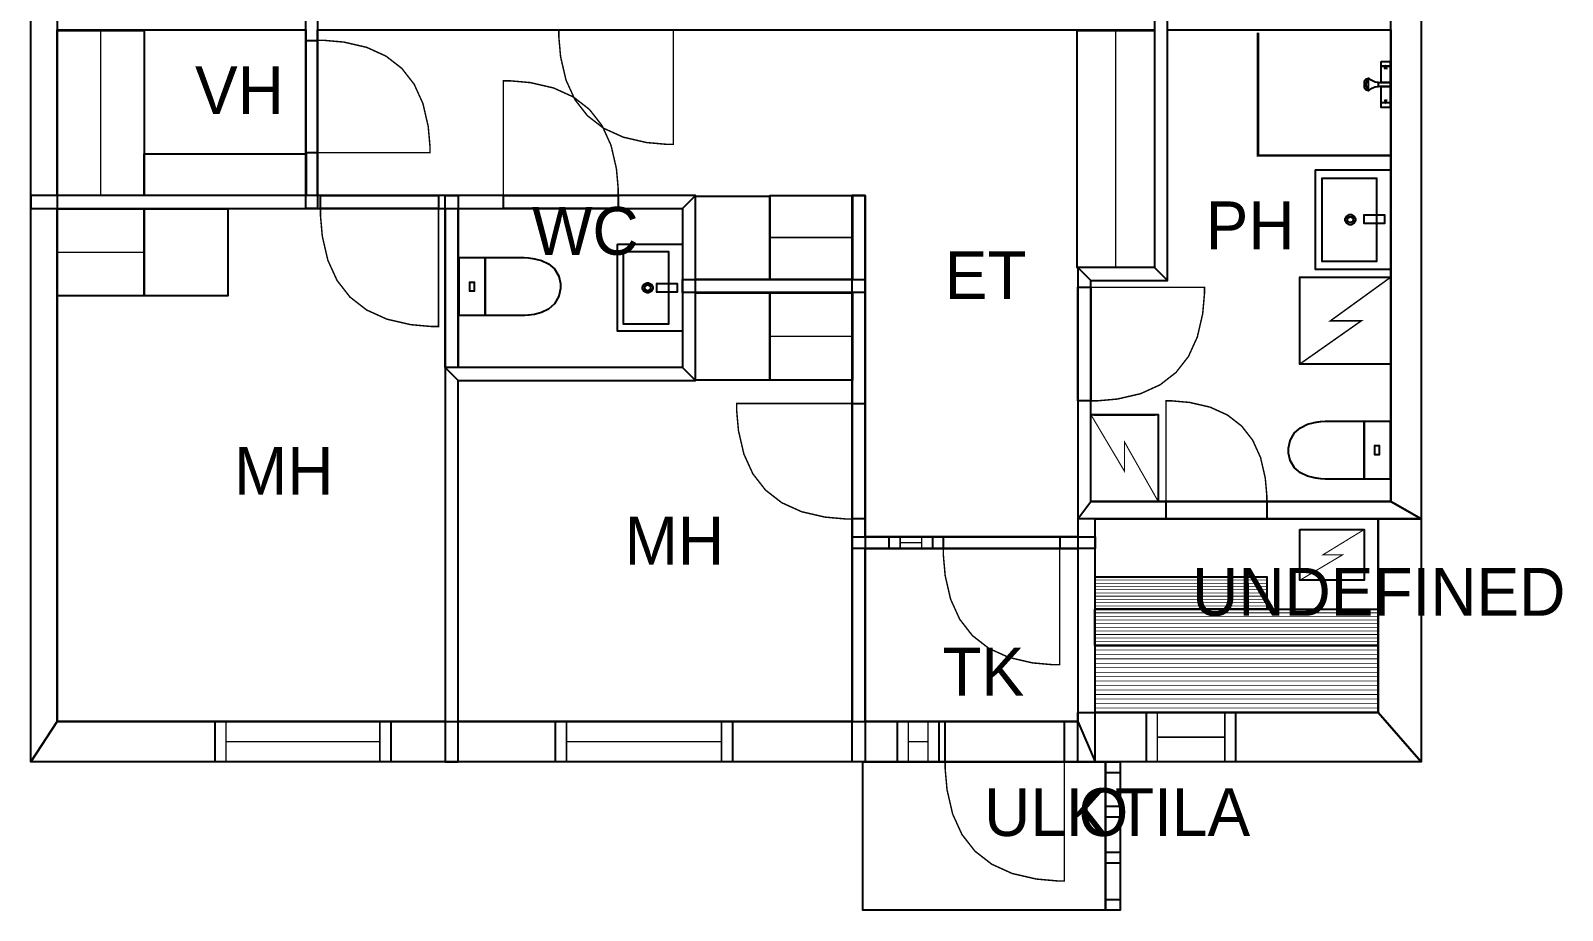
# Model space of a CAD drawing. Extents: x 0.7 to 11.7, y 0 to 11.6.
# Drawn here: x 0.72 to 11.72, y 0.01 to 6.33 of the extents above; entities that cross this region are included whole.
import ezdxf

# ---------------------------------------------------------------- set-up
doc = ezdxf.new("R2010")
doc.units = 0
doc.layers.get('0').update_dxf_attribs({"linetype": 'CONTINUOUS'})

msp = doc.modelspace()

# ---------------------------------------------------------------- linework, layer by layer
at = {"color": 0}
for points, const_width in [([(0.910644, 11.3524), (0.910644, 1.36871), (0.723144, 1.07704), (0.723144, 11.6336), (0.910644, 11.3524)], 0.002083), ([(10.49, 2.94819), (10.49, 11.3524), (10.7088, 11.6336), (10.7088, 2.82319), (10.49, 2.94819)], 0.002083), ([(2.69824, 6.41081), (2.78157, 6.41081), (2.78157, 5.05339), (2.69824, 5.05339), (2.69824, 6.41081)], 0.002083), ([(8.79281, 6.41081), (8.79281, 4.62967), (8.88656, 4.53592), (8.88656, 6.41081), (8.79281, 6.41081)], 0.002083), ([(0.911729, 6.33285), (0.911729, 5.14714), (1.53674, 5.14714), (1.53674, 6.33285), (0.911729, 6.33285)], 0.010417), ([(4.51449, 6.33789), (4.51449, 6.28971), (4.52729, 6.14513), (4.56586, 5.97808), (4.6301, 5.83669), (4.72006, 5.72103), (4.83572, 5.63108), (4.97711, 5.56685), (5.14415, 5.52826), (5.28874, 5.5154), (5.33697, 5.5154), (5.33697, 6.33789), (4.51449, 6.33789)], 0.010417), ([(8.23699, 6.33251), (8.23699, 4.62961), (8.79167, 4.62961), (8.79167, 6.33251), (8.23699, 6.33251)], 0.010417), ([(2.69824, 6.26269), (2.78157, 6.26269), (2.78157, 5.45518), (2.69824, 5.45518), (2.69824, 6.26269)], 0.010417), ([(2.69824, 6.26269), (2.78157, 6.26269), (2.78157, 5.45518), (2.69824, 5.45518), (2.69824, 6.26269)], 0.010417), ([(2.78157, 6.26269), (2.82889, 6.26269), (2.97081, 6.25011), (3.13488, 6.21224), (3.27371, 6.14914), (3.38726, 6.06082), (3.47558, 5.94726), (3.53868, 5.80843), (3.57656, 5.64437), (3.58919, 5.50244), (3.58919, 5.45508), (2.78157, 5.45508), (2.78157, 6.26269)], 0.010417), ([(10.4212, 6.10949), (10.4212, 6.07617), (10.4848, 6.07617), (10.4848, 6.10949), (10.4212, 6.10949)], 0.010417), ([(10.4212, 6.07617), (10.4212, 5.95947), (10.4848, 5.95947), (10.4848, 6.07617), (10.4212, 6.07617)], 0.010417), ([(10.4525, 6.07617), (10.4537, 6.07297), (10.4576, 6.06332), (10.4588, 6.06054), (10.4588, 6.06054), (10.4573, 6.06054), (10.453, 6.06054), (10.4487, 6.06054), (10.4473, 6.06054), (10.4473, 6.06054), (10.4479, 6.06293), (10.4513, 6.07292), (10.4525, 6.07617)], 0.010417), ([(4.94114, 5.14714), (4.94114, 5.19547), (4.92822, 5.34044), (4.88954, 5.50797), (4.82514, 5.64974), (4.73492, 5.76568), (4.61897, 5.8559), (4.47721, 5.92031), (4.30974, 5.95899), (4.16476, 5.97185), (4.11649, 5.97185), (4.11649, 5.14714), (4.94114, 5.14714)], 0.010417), ([(10.4848, 5.95947), (10.4848, 5.93137), (10.4015, 5.93137), (10.4015, 5.93842), (10.4015, 5.95421), (10.4015, 5.95947), (10.4223, 5.95947), (10.4692, 5.95947), (10.4848, 5.95947)], 0.010417), ([(10.4212, 5.93137), (10.4212, 5.81472), (10.4848, 5.81472), (10.4848, 5.93137), (10.4212, 5.93137)], 0.010417), ([(10.4525, 5.81575), (10.4537, 5.81901), (10.4576, 5.82867), (10.4588, 5.83138), (10.4588, 5.83138), (10.4573, 5.83138), (10.453, 5.83138), (10.4487, 5.83138), (10.4473, 5.83138), (10.4473, 5.83138), (10.4479, 5.82904), (10.4513, 5.81907), (10.4525, 5.81575)], 0.010417), ([(10.4212, 5.81575), (10.4212, 5.78033), (10.4848, 5.78033), (10.4848, 5.81575), (10.4212, 5.81575)], 0.010417), ([(1.53674, 5.44683), (2.69917, 5.44683), (2.69917, 5.14828), (1.53674, 5.14828), (1.53674, 5.44683)], 0.010417), ([(9.94949, 5.33231), (9.94949, 4.61469), (10.4889, 4.61469), (10.4889, 5.33231), (9.94949, 5.33231)], 0.010417), ([(9.99707, 5.27251), (9.99707, 4.67449), (10.3878, 4.67449), (10.3878, 5.27251), (9.99707, 5.27251)], 0.010417), ([(0.723144, 5.05339), (5.40218, 5.05339), (5.49593, 5.14714), (0.723144, 5.14714), (0.723144, 5.05339)], 0.002083), ([(2.80274, 5.14714), (3.65012, 5.14714), (3.65012, 5.05339), (2.80274, 5.05339), (2.80274, 5.14714)], 0.010417), ([(2.80274, 5.14714), (3.65012, 5.14714), (3.65012, 5.05339), (2.80274, 5.05339), (2.80274, 5.14714)], 0.010417), ([(3.69894, 5.14714), (3.79269, 5.14714), (3.79269, 3.91217), (3.69894, 3.91217), (3.69894, 5.14714)], 0.002083), ([(4.11649, 5.14714), (4.94114, 5.14714), (4.94114, 5.05339), (4.11649, 5.05339), (4.11649, 5.14714)], 0.010417), ([(4.11649, 5.14714), (4.94114, 5.14714), (4.94114, 5.05339), (4.11649, 5.05339), (4.11649, 5.14714)], 0.010417), ([(5.40218, 5.05339), (5.40218, 3.91217), (5.49593, 3.81842), (5.49593, 5.14714), (5.40218, 5.05339)], 0.002083), ([(5.49588, 5.14236), (6.02994, 5.14236), (6.02994, 4.54329), (5.49588, 4.54329), (5.49588, 5.14236)], 0.010417), ([(6.03, 5.14692), (6.62429, 5.14692), (6.62429, 4.54411), (6.03, 4.54411), (6.03, 5.14692)], 0.010417), ([(6.62093, 5.14714), (6.71468, 5.14714), (6.71468, 1.07704), (6.62093, 1.07704), (6.62093, 5.14714)], 0.002083), ([(0.91059, 5.05225), (1.5356, 5.05225), (1.5356, 4.42725), (0.91059, 4.42725), (0.91059, 5.05225)], 0.010417), ([(1.5356, 5.05225), (2.13726, 5.05225), (2.13726, 4.42725), (1.5356, 4.42725), (1.5356, 5.05225)], 0.010417), ([(2.80274, 5.05339), (2.80274, 5.00375), (2.81597, 4.85482), (2.85568, 4.68267), (2.92188, 4.53706), (3.01454, 4.41786), (3.13374, 4.32519), (3.27935, 4.259), (3.4515, 4.21929), (3.60042, 4.206), (3.65012, 4.206), (3.65012, 5.05339), (2.80274, 5.05339)], 0.010417), ([(10.1994, 4.93701), (10.1929, 4.93701), (10.1736, 4.94769), (10.1629, 4.96707), (10.1629, 4.97347), (10.1629, 4.97993), (10.1736, 4.99929), (10.1929, 5.00993), (10.1994, 5.00993), (10.2058, 5.00993), (10.2252, 4.99929), (10.2358, 4.97993), (10.2358, 4.97347), (10.2358, 4.96707), (10.2252, 4.94769), (10.2058, 4.93701), (10.1994, 4.93701)], 0.008333), ([(10.1994, 4.95264), (10.1957, 4.95264), (10.1846, 4.95876), (10.1785, 4.96983), (10.1785, 4.97347), (10.1785, 4.97715), (10.1846, 4.98822), (10.1957, 4.99431), (10.1994, 4.99431), (10.203, 4.99431), (10.2141, 4.98822), (10.2202, 4.97715), (10.2202, 4.97347), (10.2202, 4.96983), (10.2141, 4.95876), (10.203, 4.95264), (10.1994, 4.95264)], 0.008333), ([(10.298, 5.00939), (10.298, 4.94689), (10.4438, 4.94689), (10.4438, 5.00939), (10.298, 5.00939)], 0.010417), ([(4.93701, 4.79676), (4.93701, 4.17176), (5.40213, 4.17176), (5.40213, 4.79676), (4.93701, 4.79676)], 0.010417), ([(4.97808, 4.74468), (4.97808, 4.22385), (5.30111, 4.22385), (5.30111, 4.74468), (4.97808, 4.74468)], 0.010417), ([(3.79785, 4.7009), (3.79785, 4.28435), (3.98514, 4.28435), (3.98514, 4.7009), (3.79785, 4.7009)], 0.010417), ([(4.25347, 4.7009), (4.25347, 4.7009), (4.26519, 4.70101), (4.29617, 4.69938), (4.34, 4.69325), (4.39025, 4.67979), (4.44043, 4.65625), (4.48426, 4.61979), (4.51525, 4.56765), (4.52701, 4.5146), (4.52701, 4.4969), (4.52701, 4.47863), (4.51525, 4.42378), (4.48426, 4.36968), (4.44043, 4.33187), (4.39025, 4.30746), (4.34, 4.29346), (4.29617, 4.28706), (4.26519, 4.28532), (4.25347, 4.28537), (4.25347, 4.28537), (3.98514, 4.28429), (3.98514, 4.7009), (4.25347, 4.7009)], 0.010417), ([(8.79281, 4.62967), (8.24126, 4.62967), (8.33501, 4.53592), (8.88656, 4.53592), (8.79281, 4.62967)], 0.002083), ([(8.24126, 4.62967), (8.24126, 2.82319), (8.33501, 2.94819), (8.33501, 4.53592), (8.24126, 4.62967)], 0.002083), ([(3.87571, 4.52572), (3.87571, 4.45953), (3.90728, 4.45953), (3.90728, 4.52572), (3.87571, 4.52572)], 0.010417), ([(5.1525, 4.44781), (5.14606, 4.44781), (5.12668, 4.4585), (5.11604, 4.47786), (5.11604, 4.48426), (5.11604, 4.49072), (5.12668, 4.5101), (5.14606, 4.52072), (5.1525, 4.52072), (5.1589, 4.52072), (5.17828, 4.5101), (5.18896, 4.49072), (5.18896, 4.48426), (5.18896, 4.47786), (5.17828, 4.4585), (5.1589, 4.44781), (5.1525, 4.44781)], 0.008333), ([(5.21756, 4.51551), (5.21756, 4.45301), (5.36339, 4.45301), (5.36339, 4.51551), (5.21756, 4.51551)], 0.010417), ([(5.40218, 4.54329), (6.71468, 4.54329), (6.71468, 4.44954), (5.40218, 4.44954), (5.40218, 4.54329)], 0.002083), ([(9.83643, 4.56049), (9.83643, 3.93549), (10.4888, 3.93549), (10.4888, 4.56049), (9.83643, 4.56049)], 0.010417), ([(5.1525, 4.46343), (5.14882, 4.46343), (5.13775, 4.46957), (5.13167, 4.48063), (5.13167, 4.48426), (5.13167, 4.48796), (5.13775, 4.49903), (5.14882, 4.5051), (5.1525, 4.5051), (5.15614, 4.5051), (5.16721, 4.49903), (5.17333, 4.48796), (5.17333, 4.48426), (5.17333, 4.48063), (5.16721, 4.46957), (5.15614, 4.46343), (5.1525, 4.46343)], 0.008333), ([(5.49588, 4.44874), (6.02994, 4.44874), (6.02994, 3.82101), (5.49588, 3.82101), (5.49588, 4.44874)], 0.010417), ([(6.02994, 4.44874), (6.62424, 4.44874), (6.62424, 3.8215), (6.02994, 3.8215), (6.02994, 4.44874)], 0.010417), ([(8.24126, 4.48839), (8.33501, 4.48839), (8.33501, 3.67204), (8.24126, 3.67204), (8.24126, 4.48839)], 0.010417), ([(8.24126, 4.48839), (8.33501, 4.48839), (8.33501, 3.67204), (8.24126, 3.67204), (8.24126, 4.48839)], 0.010417), ([(8.33501, 3.67204), (8.38282, 3.67204), (8.52632, 3.68485), (8.69211, 3.7231), (8.83247, 3.78689), (8.94726, 3.87614), (9.03651, 3.99094), (9.10032, 4.13129), (9.13857, 4.2971), (9.15136, 4.4406), (9.15136, 4.48839), (8.33501, 4.48839), (8.33501, 3.67204)], 0.010417), ([(5.40218, 3.91217), (3.69894, 3.91217), (3.79269, 3.81842), (5.49593, 3.81842), (5.40218, 3.91217)], 0.002083), ([(3.69894, 3.91217), (3.69894, 1.07704), (3.79269, 1.07704), (3.79269, 3.81842), (3.69894, 3.91217)], 0.002083), ([(6.62093, 2.82329), (6.57232, 2.82329), (6.42654, 2.83626), (6.25808, 2.87517), (6.11556, 2.93994), (5.99897, 3.03065), (5.90826, 3.14725), (5.84347, 3.28976), (5.80458, 3.45822), (5.79167, 3.604), (5.79167, 3.65256), (6.62093, 3.65256), (6.62093, 2.82329)], 0.010417), ([(6.62093, 3.65267), (6.71468, 3.65267), (6.71468, 2.82329), (6.62093, 2.82329), (6.62093, 3.65267)], 0.010417), ([(6.62093, 3.65267), (6.71468, 3.65267), (6.71468, 2.82329), (6.62093, 2.82329), (6.62093, 3.65267)], 0.010417), ([(9.59939, 2.94819), (9.59939, 2.99061), (9.58806, 3.11778), (9.55414, 3.26476), (9.49761, 3.38911), (9.41846, 3.49089), (9.31674, 3.56999), (9.19233, 3.62651), (9.04536, 3.66043), (8.91818, 3.67171), (8.87582, 3.67171), (8.87582, 2.94819), (9.59939, 2.94819)], 0.010417), ([(8.33501, 3.57389), (8.81933, 3.57389), (8.81933, 2.94889), (8.33501, 2.94889), (8.33501, 3.57389)], 0.008072), ([(10.0292, 3.10981), (10.0292, 3.10981), (10.0174, 3.10975), (9.98643, 3.11139), (9.9426, 3.11751), (9.89242, 3.13092), (9.84218, 3.15446), (9.79833, 3.19092), (9.76736, 3.24311), (9.75564, 3.29617), (9.75564, 3.31381), (9.75564, 3.33214), (9.76736, 3.38699), (9.79833, 3.44103), (9.84218, 3.47885), (9.89242, 3.50331), (9.9426, 3.51731), (9.98643, 3.52371), (10.0174, 3.52544), (10.0292, 3.52533), (10.0292, 3.52533), (10.2975, 3.52636), (10.2975, 3.10981), (10.0292, 3.10981)], 0.010417), ([(10.2975, 3.52636), (10.2975, 3.10981), (10.4848, 3.10981), (10.4848, 3.52636), (10.2975, 3.52636)], 0.010417), ([(10.3754, 3.35118), (10.3754, 3.28494), (10.4069, 3.28494), (10.4069, 3.35118), (10.3754, 3.35118)], 0.010417), ([(10.7088, 2.82319), (8.24126, 2.82319), (8.33501, 2.94819), (10.49, 2.94819), (10.7088, 2.82319)], 0.002083), ([(8.87571, 2.94819), (9.59939, 2.94819), (9.59939, 2.82319), (8.87571, 2.82319), (8.87571, 2.94819)], 0.010417), ([(8.87571, 2.94819), (9.59939, 2.94819), (9.59939, 2.82319), (8.87571, 2.82319), (8.87571, 2.94819)], 0.010417), ([(8.24126, 2.82319), (8.24126, 1.36871), (8.36686, 1.07704), (8.36686, 2.82319), (8.24126, 2.82319)], 0.002083), ([(9.83692, 2.7475), (10.2993, 2.7475), (10.2993, 2.38292), (9.83692, 2.38292), (9.83692, 2.7475)], 0.007706), ([(10.3999, 1.43224), (10.3999, 2.82319), (10.7088, 2.82319), (10.7088, 1.07704), (10.3999, 1.43224)], 0.002083), ([(6.62093, 2.69467), (8.36686, 2.69467), (8.36686, 2.61133), (6.62093, 2.61133), (6.62093, 2.69467)], 0.002083), ([(6.88758, 2.69467), (7.19857, 2.69467), (7.19857, 2.61133), (6.88758, 2.61133), (6.88758, 2.69467)], 0.010417), ([(6.88758, 2.69467), (7.19857, 2.69467), (7.19857, 2.61133), (6.88758, 2.61133), (6.88758, 2.69467)], 0.010417), ([(7.27626, 2.69467), (8.11208, 2.69467), (8.11208, 2.61133), (7.27626, 2.61133), (7.27626, 2.69467)], 0.010417), ([(7.27626, 2.69467), (8.11208, 2.69467), (8.11208, 2.61133), (7.27626, 2.61133), (7.27626, 2.69467)], 0.010417), ([(7.27626, 2.61133), (7.27626, 2.56239), (7.28928, 2.41547), (7.32844, 2.24571), (7.39378, 2.10206), (7.48519, 1.98454), (7.60271, 1.89318), (7.74631, 1.82785), (7.91607, 1.78868), (8.06299, 1.77561), (8.11199, 1.77561), (8.11199, 2.61133), (7.27626, 2.61133)], 0.010417), ([(8.36686, 2.40782), (9.59933, 2.40782), (9.59933, 2.17524), (8.36686, 2.17524), (8.36686, 2.40782)], 0.010417), ([(8.36442, 2.17464), (10.4, 2.17464), (10.4, 1.91482), (8.36442, 1.91482), (8.36442, 2.17464)], 0.010417), ([(8.36681, 1.91417), (10.3989, 1.91417), (10.3989, 1.43311), (8.36681, 1.43311), (8.36681, 1.91417)], 0.010417), ([(8.24126, 1.43224), (10.3999, 1.43224), (10.7088, 1.07704), (8.24126, 1.07704), (8.24126, 1.43224)], 0.002083), ([(8.73406, 1.43224), (9.37543, 1.43224), (9.37543, 1.07704), (8.73406, 1.07704), (8.73406, 1.43224)], 0.010417), ([(8.73406, 1.43224), (9.37543, 1.43224), (9.37543, 1.07704), (8.73406, 1.07704), (8.73406, 1.43224)], 0.010417), ([(0.910644, 1.36871), (8.24126, 1.36871), (8.36686, 1.07704), (0.723144, 1.07704), (0.910644, 1.36871)], 0.002083), ([(2.04551, 1.36871), (3.30761, 1.36871), (3.30761, 1.07704), (2.04551, 1.07704), (2.04551, 1.36871)], 0.010417), ([(2.04551, 1.36871), (3.30761, 1.36871), (3.30761, 1.07704), (2.04551, 1.07704), (2.04551, 1.36871)], 0.010417), ([(4.49126, 1.36871), (5.76124, 1.36871), (5.76124, 1.07704), (4.49126, 1.07704), (4.49126, 1.36871)], 0.010417), ([(4.49126, 1.36871), (5.76124, 1.36871), (5.76124, 1.07704), (4.49126, 1.07704), (4.49126, 1.36871)], 0.010417), ([(6.94586, 1.36871), (7.24388, 1.36871), (7.24388, 1.07704), (6.94586, 1.07704), (6.94586, 1.36871)], 0.010417), ([(6.94586, 1.36871), (7.24388, 1.36871), (7.24388, 1.07704), (6.94586, 1.07704), (6.94586, 1.36871)], 0.010417), ([(7.28928, 1.36871), (8.14447, 1.36871), (8.14447, 1.07704), (7.28928, 1.07704), (7.28928, 1.36871)], 0.010417), ([(7.28928, 1.36871), (8.14447, 1.36871), (8.14447, 1.07704), (7.28928, 1.07704), (7.28928, 1.36871)], 0.010417), ([(8.44157, 1.07704), (8.44168, 0.011122), (6.69678, 0.011122), (6.69678, 1.07818), (8.44157, 1.07704)], 0.002083), ([(7.28928, 1.07704), (7.28928, 1.02696), (7.30263, 0.876628), (7.34272, 0.702908), (7.4095, 0.555935), (7.50304, 0.435656), (7.62332, 0.342122), (7.77029, 0.275336), (7.94401, 0.235243), (8.09435, 0.221843), (8.14447, 0.221843), (8.14447, 1.07704), (7.28928, 1.07704)], 0.010417), ([(8.44157, 1.07704), (8.54574, 1.07704), (8.54574, 0.011122), (8.44157, 0.011122), (8.44157, 1.07704)], 0.002083)]:
    msp.add_lwpolyline(points, close=True, dxfattribs=dict(at, const_width=const_width))
for points in [[(0.910644, 11.3524), (0.910644, 1.36871), (0.723144, 1.07704), (0.723144, 11.6336), (0.910644, 11.3524)], [(10.49, 2.94819), (10.49, 11.3524), (10.7088, 11.6336), (10.7088, 2.82319), (10.49, 2.94819)], [(2.69824, 6.41081), (2.78157, 6.41081), (2.78157, 5.05339), (2.69824, 5.05339), (2.69824, 6.41081)], [(8.79281, 6.41081), (8.79281, 4.62967), (8.88656, 4.53592), (8.88656, 6.41081), (8.79281, 6.41081)], [(0.723144, 5.05339), (5.40218, 5.05339), (5.49593, 5.14714), (0.723144, 5.14714), (0.723144, 5.05339)], [(3.69894, 5.14714), (3.79269, 5.14714), (3.79269, 3.91217), (3.69894, 3.91217), (3.69894, 5.14714)], [(5.40218, 5.05339), (5.40218, 3.91217), (5.49593, 3.81842), (5.49593, 5.14714), (5.40218, 5.05339)], [(6.62093, 5.14714), (6.71468, 5.14714), (6.71468, 1.07704), (6.62093, 1.07704), (6.62093, 5.14714)], [(8.79281, 4.62967), (8.24126, 4.62967), (8.33501, 4.53592), (8.88656, 4.53592), (8.79281, 4.62967)], [(8.24126, 4.62967), (8.24126, 2.82319), (8.33501, 2.94819), (8.33501, 4.53592), (8.24126, 4.62967)], [(5.40218, 4.54329), (6.71468, 4.54329), (6.71468, 4.44954), (5.40218, 4.44954), (5.40218, 4.54329)], [(5.40218, 3.91217), (3.69894, 3.91217), (3.79269, 3.81842), (5.49593, 3.81842), (5.40218, 3.91217)], [(3.69894, 3.91217), (3.69894, 1.07704), (3.79269, 1.07704), (3.79269, 3.81842), (3.69894, 3.91217)], [(10.7088, 2.82319), (8.24126, 2.82319), (8.33501, 2.94819), (10.49, 2.94819), (10.7088, 2.82319)], [(8.24126, 2.82319), (8.24126, 1.36871), (8.36686, 1.07704), (8.36686, 2.82319), (8.24126, 2.82319)], [(10.3999, 1.43224), (10.3999, 2.82319), (10.7088, 2.82319), (10.7088, 1.07704), (10.3999, 1.43224)], [(6.62093, 2.69467), (8.36686, 2.69467), (8.36686, 2.61133), (6.62093, 2.61133), (6.62093, 2.69467)], [(8.24126, 1.43224), (10.3999, 1.43224), (10.7088, 1.07704), (8.24126, 1.07704), (8.24126, 1.43224)], [(0.910644, 1.36871), (8.24126, 1.36871), (8.36686, 1.07704), (0.723144, 1.07704), (0.910644, 1.36871)], [(8.44157, 1.07704), (8.54574, 1.07704), (8.54574, 0.99924), (8.44157, 0.99924), (8.44157, 1.07704)], [(8.44157, 0.758735), (8.54574, 0.758735), (8.54574, 0.680881), (8.44157, 0.680881), (8.44157, 0.758735)], [(8.44168, 0.427681), (8.54585, 0.427681), (8.54585, 0.349881), (8.44168, 0.349881), (8.44168, 0.427681)], [(8.44168, 0.088921), (8.54585, 0.088921), (8.54585, 0.011122), (8.44168, 0.011122), (8.44168, 0.088921)]]:
    msp.add_lwpolyline(points, close=True, dxfattribs=at)
at = {"color": 7, "const_width": 0.002083}
for points in [[(0.910644, 6.33789), (2.69824, 6.33789), (2.69824, 5.14714), (0.910644, 5.14714), (0.910644, 6.33789)], [(8.79281, 4.62967), (8.24126, 4.62967), (8.24126, 2.69467), (6.71468, 2.69467), (6.71468, 5.14714), (6.62093, 5.14714), (6.62093, 4.54329), (5.49593, 4.54329), (5.49593, 5.14714), (2.78157, 5.14714), (2.78157, 6.33789), (8.79281, 6.33789), (8.79281, 4.62967)], [(10.49, 2.94819), (8.33501, 2.94819), (8.33501, 4.53592), (8.88656, 4.53592), (8.88656, 6.33789), (10.49, 6.33789), (10.49, 2.94819)], [(0.910644, 5.05339), (3.69894, 5.05339), (3.69894, 1.36871), (0.910644, 1.36871), (0.910644, 5.05339)], [(3.79269, 5.05339), (5.40218, 5.05339), (5.40218, 3.91217), (3.79269, 3.91217), (3.79269, 5.05339)], [(6.62093, 1.36871), (3.79269, 1.36871), (3.79269, 3.81842), (5.49593, 3.81842), (5.49593, 4.44954), (6.62093, 4.44954), (6.62093, 1.36871)], [(8.36686, 2.82319), (10.3999, 2.82319), (10.3999, 1.43224), (8.36686, 1.43224), (8.36686, 2.82319)], [(6.71468, 2.61133), (8.24126, 2.61133), (8.24126, 1.36871), (6.71468, 1.36871), (6.71468, 2.61133)]]:
    msp.add_lwpolyline(points, close=True, dxfattribs=at)
at = {"color": 7}
for points in [[(0.910644, 6.33789), (2.69824, 6.33789), (2.69824, 5.14714), (0.910644, 5.14714), (0.910644, 6.33789)], [(0.911729, 6.33285), (1.53674, 6.33285), (1.53674, 5.14714), (0.911729, 5.14714), (0.911729, 6.33285)], [(8.79281, 4.62967), (8.24126, 4.62967), (8.24126, 2.69467), (6.71468, 2.69467), (6.71468, 5.14714), (6.62093, 5.14714), (6.62093, 4.54329), (5.49593, 4.54329), (5.49593, 5.14714), (2.78157, 5.14714), (2.78157, 6.33789), (8.79281, 6.33789), (8.79281, 4.62967)], [(8.23699, 6.33251), (8.79167, 6.33251), (8.79167, 4.62961), (8.23699, 4.62961), (8.23699, 6.33251)], [(10.49, 2.94819), (8.33501, 2.94819), (8.33501, 4.53592), (8.88656, 4.53592), (8.88656, 6.33789), (10.49, 6.33789), (10.49, 2.94819)], [(2.69824, 6.26269), (2.78157, 6.26269), (2.78157, 5.45518), (2.69824, 5.45518), (2.69824, 6.26269)], [(2.69824, 6.26269), (2.78157, 6.26269), (2.78157, 5.45518), (2.69824, 5.45518), (2.69824, 6.26269)], [(10.4212, 6.10949), (10.4848, 6.10949), (10.4848, 6.07617), (10.4212, 6.07617), (10.4212, 6.10949)], [(10.4212, 6.07617), (10.4848, 6.07617), (10.4848, 5.95947), (10.4212, 5.95947), (10.4212, 6.07617)], [(10.4525, 6.07617), (10.4537, 6.07297), (10.4576, 6.06332), (10.4588, 6.06054), (10.4588, 6.06054), (10.4573, 6.06054), (10.453, 6.06054), (10.4487, 6.06054), (10.4473, 6.06054), (10.4473, 6.06054), (10.4479, 6.06293), (10.4513, 6.07292), (10.4525, 6.07617)], [(10.4015, 5.95947), (10.3951, 5.95947), (10.3762, 5.96317), (10.3538, 5.9731), (10.3494, 5.97618), (10.3478, 5.97721), (10.3332, 5.98742), (10.3317, 5.98763), (10.3288, 5.98817), (10.3122, 5.984), (10.2994, 5.96733), (10.2983, 5.96158), (10.2981, 5.96029), (10.2973, 5.94879), (10.2973, 5.94493), (10.2973, 5.94596), (10.2973, 5.94185), (10.2981, 5.93061), (10.2983, 5.92931), (10.2994, 5.92361), (10.3122, 5.9069), (10.3288, 5.90278), (10.3317, 5.90326), (10.3332, 5.90354), (10.3478, 5.91368), (10.3494, 5.91471), (10.3538, 5.91786), (10.3762, 5.92774), (10.3951, 5.93137), (10.4015, 5.93137)], [(10.3306, 5.98763), (10.3301, 5.98742), (10.3199, 5.97553), (10.3108, 5.95176), (10.3108, 5.94385), (10.311, 5.93761), (10.3203, 5.91499), (10.3301, 5.90381), (10.3306, 5.90326)], [(10.4848, 5.95947), (10.4848, 5.93137), (10.4015, 5.93137), (10.4015, 5.93842), (10.4015, 5.95421), (10.4015, 5.95947), (10.4223, 5.95947), (10.4692, 5.95947), (10.4848, 5.95947)], [(10.4212, 5.93137), (10.4848, 5.93137), (10.4848, 5.81472), (10.4212, 5.81472), (10.4212, 5.93137)], [(10.4525, 5.81575), (10.4537, 5.81901), (10.4576, 5.82867), (10.4588, 5.83138), (10.4588, 5.83138), (10.4573, 5.83138), (10.453, 5.83138), (10.4487, 5.83138), (10.4473, 5.83138), (10.4473, 5.83138), (10.4479, 5.82904), (10.4513, 5.81907), (10.4525, 5.81575)], [(10.4212, 5.81575), (10.4848, 5.81575), (10.4848, 5.78033), (10.4212, 5.78033), (10.4212, 5.81575)], [(1.53674, 5.44683), (2.69917, 5.44683), (2.69917, 5.14828), (1.53674, 5.14828), (1.53674, 5.44683)], [(9.94949, 5.33231), (10.4889, 5.33231), (10.4889, 4.61469), (9.94949, 4.61469), (9.94949, 5.33231)], [(9.99707, 5.27251), (10.3878, 5.27251), (10.3878, 4.67449), (9.99707, 4.67449), (9.99707, 5.27251)], [(2.80274, 5.14714), (3.65012, 5.14714), (3.65012, 5.05339), (2.80274, 5.05339), (2.80274, 5.14714)], [(2.80274, 5.14714), (3.65012, 5.14714), (3.65012, 5.05339), (2.80274, 5.05339), (2.80274, 5.14714)], [(4.11649, 5.14714), (4.94114, 5.14714), (4.94114, 5.05339), (4.11649, 5.05339), (4.11649, 5.14714)], [(4.11649, 5.14714), (4.94114, 5.14714), (4.94114, 5.05339), (4.11649, 5.05339), (4.11649, 5.14714)], [(5.49588, 5.14236), (6.02994, 5.14236), (6.02994, 4.54329), (5.49588, 4.54329), (5.49588, 5.14236)], [(6.03, 5.14692), (6.62429, 5.14692), (6.62429, 4.54411), (6.03, 4.54411), (6.03, 5.14692)], [(0.91059, 5.05225), (1.5356, 5.05225), (1.5356, 4.42725), (0.91059, 4.42725), (0.91059, 5.05225)], [(0.910644, 5.05339), (3.69894, 5.05339), (3.69894, 1.36871), (0.910644, 1.36871), (0.910644, 5.05339)], [(1.5356, 5.05225), (2.13726, 5.05225), (2.13726, 4.42725), (1.5356, 4.42725), (1.5356, 5.05225)], [(3.79269, 5.05339), (5.40218, 5.05339), (5.40218, 3.91217), (3.79269, 3.91217), (3.79269, 5.05339)], [(10.1994, 4.93701), (10.1929, 4.93701), (10.1736, 4.94769), (10.1629, 4.96707), (10.1629, 4.97347), (10.1629, 4.97993), (10.1736, 4.99929), (10.1929, 5.00993), (10.1994, 5.00993), (10.2058, 5.00993), (10.2252, 4.99929), (10.2358, 4.97993), (10.2358, 4.97347), (10.2358, 4.96707), (10.2252, 4.94769), (10.2058, 4.93701), (10.1994, 4.93701)], [(10.1994, 4.95264), (10.1957, 4.95264), (10.1846, 4.95876), (10.1785, 4.96983), (10.1785, 4.97347), (10.1785, 4.97715), (10.1846, 4.98822), (10.1957, 4.99431), (10.1994, 4.99431), (10.203, 4.99431), (10.2141, 4.98822), (10.2202, 4.97715), (10.2202, 4.97347), (10.2202, 4.96983), (10.2141, 4.95876), (10.203, 4.95264), (10.1994, 4.95264)], [(10.298, 5.00939), (10.4438, 5.00939), (10.4438, 4.94689), (10.298, 4.94689), (10.298, 5.00939)], [(4.93701, 4.79676), (5.40213, 4.79676), (5.40213, 4.17176), (4.93701, 4.17176), (4.93701, 4.79676)], [(4.97808, 4.74468), (5.30111, 4.74468), (5.30111, 4.22385), (4.97808, 4.22385), (4.97808, 4.74468)], [(3.79785, 4.7009), (3.98514, 4.7009), (3.98514, 4.28435), (3.79785, 4.28435), (3.79785, 4.7009)], [(4.25347, 4.7009), (4.25347, 4.7009), (4.26519, 4.70101), (4.29617, 4.69938), (4.34, 4.69325), (4.39025, 4.67979), (4.44043, 4.65625), (4.48426, 4.61979), (4.51525, 4.56765), (4.52701, 4.5146), (4.52701, 4.4969), (4.52701, 4.47863), (4.51525, 4.42378), (4.48426, 4.36968), (4.44043, 4.33187), (4.39025, 4.30746), (4.34, 4.29346), (4.29617, 4.28706), (4.26519, 4.28532), (4.25347, 4.28537), (4.25347, 4.28537), (3.98514, 4.28429), (3.98514, 4.7009), (4.25347, 4.7009)], [(3.87571, 4.52572), (3.90728, 4.52572), (3.90728, 4.45953), (3.87571, 4.45953), (3.87571, 4.52572)], [(5.1525, 4.44781), (5.14606, 4.44781), (5.12668, 4.4585), (5.11604, 4.47786), (5.11604, 4.48426), (5.11604, 4.49072), (5.12668, 4.5101), (5.14606, 4.52072), (5.1525, 4.52072), (5.1589, 4.52072), (5.17828, 4.5101), (5.18896, 4.49072), (5.18896, 4.48426), (5.18896, 4.47786), (5.17828, 4.4585), (5.1589, 4.44781), (5.1525, 4.44781)], [(5.21756, 4.51551), (5.36339, 4.51551), (5.36339, 4.45301), (5.21756, 4.45301), (5.21756, 4.51551)], [(9.83643, 4.56049), (10.4888, 4.56049), (10.4888, 3.93549), (9.83643, 3.93549), (9.83643, 4.56049)], [(6.62093, 1.36871), (3.79269, 1.36871), (3.79269, 3.81842), (5.49593, 3.81842), (5.49593, 4.44954), (6.62093, 4.44954), (6.62093, 1.36871)], [(5.1525, 4.46343), (5.14882, 4.46343), (5.13775, 4.46957), (5.13167, 4.48063), (5.13167, 4.48426), (5.13167, 4.48796), (5.13775, 4.49903), (5.14882, 4.5051), (5.1525, 4.5051), (5.15614, 4.5051), (5.16721, 4.49903), (5.17333, 4.48796), (5.17333, 4.48426), (5.17333, 4.48063), (5.16721, 4.46957), (5.15614, 4.46343), (5.1525, 4.46343)], [(5.49588, 4.44874), (6.02994, 4.44874), (6.02994, 3.82101), (5.49588, 3.82101), (5.49588, 4.44874)], [(6.02994, 4.44874), (6.62424, 4.44874), (6.62424, 3.8215), (6.02994, 3.8215), (6.02994, 4.44874)], [(8.24126, 4.48839), (8.33501, 4.48839), (8.33501, 3.67204), (8.24126, 3.67204), (8.24126, 4.48839)], [(8.24126, 4.48839), (8.33501, 4.48839), (8.33501, 3.67204), (8.24126, 3.67204), (8.24126, 4.48839)], [(6.62093, 3.65267), (6.71468, 3.65267), (6.71468, 2.82329), (6.62093, 2.82329), (6.62093, 3.65267)], [(6.62093, 3.65267), (6.71468, 3.65267), (6.71468, 2.82329), (6.62093, 2.82329), (6.62093, 3.65267)], [(8.33501, 3.57389), (8.81933, 3.57389), (8.81933, 2.94889), (8.33501, 2.94889), (8.33501, 3.57389)], [(10.0292, 3.10981), (10.0292, 3.10981), (10.0174, 3.10975), (9.98643, 3.11139), (9.9426, 3.11751), (9.89242, 3.13092), (9.84218, 3.15446), (9.79833, 3.19092), (9.76736, 3.24311), (9.75564, 3.29617), (9.75564, 3.31381), (9.75564, 3.33214), (9.76736, 3.38699), (9.79833, 3.44103), (9.84218, 3.47885), (9.89242, 3.50331), (9.9426, 3.51731), (9.98643, 3.52371), (10.0174, 3.52544), (10.0292, 3.52533), (10.0292, 3.52533), (10.2975, 3.52636), (10.2975, 3.10981), (10.0292, 3.10981)], [(10.2975, 3.52636), (10.4848, 3.52636), (10.4848, 3.10981), (10.2975, 3.10981), (10.2975, 3.52636)], [(10.3754, 3.35118), (10.4069, 3.35118), (10.4069, 3.28494), (10.3754, 3.28494), (10.3754, 3.35118)], [(8.87571, 2.94819), (9.59939, 2.94819), (9.59939, 2.82319), (8.87571, 2.82319), (8.87571, 2.94819)], [(8.87571, 2.94819), (9.59939, 2.94819), (9.59939, 2.82319), (8.87571, 2.82319), (8.87571, 2.94819)], [(8.36686, 2.82319), (10.3999, 2.82319), (10.3999, 1.43224), (8.36686, 1.43224), (8.36686, 2.82319)], [(6.88758, 2.69467), (7.19857, 2.69467), (7.19857, 2.61133), (6.88758, 2.61133), (6.88758, 2.69467)], [(6.88758, 2.69467), (7.19857, 2.69467), (7.19857, 2.61133), (6.88758, 2.61133), (6.88758, 2.69467)], [(7.27626, 2.69467), (8.11208, 2.69467), (8.11208, 2.61133), (7.27626, 2.61133), (7.27626, 2.69467)], [(7.27626, 2.69467), (8.11208, 2.69467), (8.11208, 2.61133), (7.27626, 2.61133), (7.27626, 2.69467)], [(9.83692, 2.7475), (10.2993, 2.7475), (10.2993, 2.38292), (9.83692, 2.38292), (9.83692, 2.7475)], [(6.71468, 2.61133), (8.24126, 2.61133), (8.24126, 1.36871), (6.71468, 1.36871), (6.71468, 2.61133)], [(8.36686, 2.40782), (9.59933, 2.40782), (9.59933, 2.17524), (8.36686, 2.17524), (8.36686, 2.40782)], [(8.36442, 2.17464), (10.4, 2.17464), (10.4, 1.91482), (8.36442, 1.91482), (8.36442, 2.17464)], [(8.36681, 1.91417), (10.3989, 1.91417), (10.3989, 1.43311), (8.36681, 1.43311), (8.36681, 1.91417)], [(8.73406, 1.43224), (9.37543, 1.43224), (9.37543, 1.07704), (8.73406, 1.07704), (8.73406, 1.43224)], [(8.73406, 1.43224), (9.37543, 1.43224), (9.37543, 1.07704), (8.73406, 1.07704), (8.73406, 1.43224)], [(2.04551, 1.36871), (3.30761, 1.36871), (3.30761, 1.07704), (2.04551, 1.07704), (2.04551, 1.36871)], [(2.04551, 1.36871), (3.30761, 1.36871), (3.30761, 1.07704), (2.04551, 1.07704), (2.04551, 1.36871)], [(4.49126, 1.36871), (5.76124, 1.36871), (5.76124, 1.07704), (4.49126, 1.07704), (4.49126, 1.36871)], [(4.49126, 1.36871), (5.76124, 1.36871), (5.76124, 1.07704), (4.49126, 1.07704), (4.49126, 1.36871)], [(6.94586, 1.36871), (7.24388, 1.36871), (7.24388, 1.07704), (6.94586, 1.07704), (6.94586, 1.36871)], [(6.94586, 1.36871), (7.24388, 1.36871), (7.24388, 1.07704), (6.94586, 1.07704), (6.94586, 1.36871)], [(7.28928, 1.36871), (8.14447, 1.36871), (8.14447, 1.07704), (7.28928, 1.07704), (7.28928, 1.36871)], [(7.28928, 1.36871), (8.14447, 1.36871), (8.14447, 1.07704), (7.28928, 1.07704), (7.28928, 1.36871)], [(8.44157, 1.07704), (8.44168, 0.011122), (6.69678, 0.011122), (6.69678, 1.07818), (8.44157, 1.07704)], [(8.44157, 1.07704), (8.54574, 1.07704), (8.54574, 0.011122), (8.44157, 0.011122), (8.44157, 1.07704)]]:
    msp.add_lwpolyline(points, close=True, dxfattribs=at)
at = {"color": 253}
for points, const_width in [([(1.22423, 5.14714), (1.22423, 6.3329)], 0.010417), ([(8.51437, 6.33251), (8.51437, 4.62967)], 0.010417), ([(6.62429, 4.84549), (6.02994, 4.84549)], 0.010417), ([(0.91059, 4.73975), (1.5356, 4.73975)], 0.010417), ([(6.02994, 4.13514), (6.62429, 4.13514)], 0.010417), ([(9.59933, 2.3846), (8.36681, 2.3846)], 0.005208), ([(9.59933, 2.36133), (8.36681, 2.36133)], 0.005208), ([(9.59933, 2.33811), (8.36681, 2.33811)], 0.005208), ([(9.59933, 2.31483), (8.36681, 2.31483)], 0.005208), ([(9.59933, 2.29156), (8.36681, 2.29156)], 0.005208), ([(9.59933, 2.26828), (8.36681, 2.26828)], 0.005208), ([(9.59933, 2.24501), (8.36681, 2.24501)], 0.005208), ([(9.59933, 2.22179), (8.36681, 2.22179)], 0.005208), ([(9.59933, 2.19851), (8.36681, 2.19851)], 0.005208), ([(10.4, 2.1486), (8.36442, 2.1486)], 0.005208), ([(10.4, 2.12261), (8.36442, 2.12261)], 0.005208), ([(10.4, 2.09668), (8.36442, 2.09668)], 0.005208), ([(10.4, 2.07069), (8.36442, 2.07069)], 0.005208), ([(10.4, 2.04471), (8.36442, 2.04471)], 0.005208), ([(10.4, 2.01872), (8.36442, 2.01872)], 0.005208), ([(10.4, 1.99278), (8.36442, 1.99278)], 0.005208), ([(10.4, 1.96679), (8.36442, 1.96679)], 0.005208), ([(10.4, 1.94081), (8.36442, 1.94081)], 0.005208), ([(10.3989, 1.88211), (8.36686, 1.88211)], 0.005208), ([(10.3989, 1.85004), (8.36686, 1.85004)], 0.005208), ([(10.3989, 1.81799), (8.36686, 1.81799)], 0.005208), ([(10.3989, 1.78592), (8.36686, 1.78592)], 0.005208), ([(10.3989, 1.75385), (8.36686, 1.75385)], 0.005208), ([(10.3989, 1.72174), (8.36686, 1.72174)], 0.005208), ([(10.3989, 1.68967), (8.36686, 1.68967)], 0.005208), ([(10.3989, 1.65761), (8.36686, 1.65761)], 0.005208), ([(10.3989, 1.62554), (8.36686, 1.62554)], 0.005208), ([(10.3989, 1.59347), (8.36686, 1.59347)], 0.005208), ([(10.3989, 1.56142), (8.36686, 1.56142)], 0.005208), ([(10.3989, 1.52935), (8.36686, 1.52935)], 0.005208), ([(10.3989, 1.49729), (8.36686, 1.49729)], 0.005208), ([(10.3989, 1.46517), (8.36686, 1.46517)], 0.005208)]:
    msp.add_lwpolyline(points, dxfattribs=dict(at, const_width=const_width))
at = {"color": 0}
for points, const_width in [([(9.53532, 6.31749), (9.53532, 5.43506), (10.49, 5.43506)], 0.01875), ([(10.4015, 5.95947), (10.3951, 5.95947), (10.3762, 5.96317), (10.3538, 5.9731), (10.3494, 5.97618), (10.3478, 5.97721), (10.3332, 5.98742), (10.3317, 5.98763), (10.3288, 5.98817), (10.3122, 5.984), (10.2994, 5.96733), (10.2983, 5.96158), (10.2981, 5.96029), (10.2973, 5.94879), (10.2973, 5.94493), (10.2973, 5.94596), (10.2973, 5.94185), (10.2981, 5.93061), (10.2983, 5.92931), (10.2994, 5.92361), (10.3122, 5.9069), (10.3288, 5.90278), (10.3317, 5.90326), (10.3332, 5.90354), (10.3478, 5.91368), (10.3494, 5.91471), (10.3538, 5.91786), (10.3762, 5.92774), (10.3951, 5.93137), (10.4015, 5.93137)], 0.010417), ([(10.3306, 5.98763), (10.3301, 5.98742), (10.3199, 5.97553), (10.3108, 5.95176), (10.3108, 5.94385), (10.311, 5.93761), (10.3203, 5.91499), (10.3301, 5.90381), (10.3306, 5.90326)], 0.010417), ([(10.4888, 4.56049), (10.056, 4.24696), (10.2779, 4.24696), (9.83643, 3.93653)], 0.010417), ([(8.81933, 2.94889), (8.57721, 3.37597), (8.57721, 3.16558), (8.33501, 3.57389)], 0.008072), ([(8.79758, 3.56765), (8.35682, 3.56765)], 0.008072), ([(9.83692, 2.38292), (10.1428, 2.56521), (10.0018, 2.56521), (10.2993, 2.7475)], 0.007706), ([(6.96571, 2.61133), (6.96571, 2.69467)], 0.010417), ([(6.96571, 2.653), (7.12044, 2.653)], 0.010417), ([(7.12044, 2.61133), (7.12044, 2.69467)], 0.010417), ([(8.81218, 1.43229), (8.81218, 1.07709)], 0.010417), ([(9.29731, 1.43229), (9.29731, 1.07709)], 0.010417), ([(2.12358, 1.36876), (2.12358, 1.07709)], 0.010417), ([(3.22944, 1.36876), (3.22944, 1.07709)], 0.010417), ([(4.56944, 1.36876), (4.56944, 1.07709)], 0.010417), ([(5.68311, 1.36876), (5.68311, 1.07709)], 0.010417), ([(7.02399, 1.36876), (7.02399, 1.07709)], 0.010417), ([(7.16581, 1.36876), (7.16581, 1.07709)], 0.010417), ([(2.12358, 1.22293), (3.22944, 1.22293)], 0.010417), ([(4.56944, 1.22293), (5.68311, 1.22293)], 0.010417), ([(7.02399, 1.22293), (7.16581, 1.22293)], 0.010417), ([(8.81218, 1.25467), (9.29731, 1.25467)], 0.010417)]:
    msp.add_lwpolyline(points, dxfattribs=dict(at, const_width=const_width))

# ---------------------------------------------------------------- texts
for s, p in [('VH', (1.90178, 5.73236)), ('WC', (4.32215, 4.72115)), ('PH', (9.15985, 4.76106)), ('ET', (7.28642, 4.40307)), ('MH', (2.18146, 2.99733)), ('MH', (4.98689, 2.49483)), ('UNDEFINED', (9.06229, 2.12778)), ('TK', (7.26978, 1.55318)), ('ULK', (7.56903, 0.544394)), ('O', (8.24664, 0.544394)), ('TILA', (8.50894, 0.544394))]:
    msp.add_text(s, height=0.34375, dxfattribs=at).set_placement(p)

doc.saveas('drawing.dxf')
